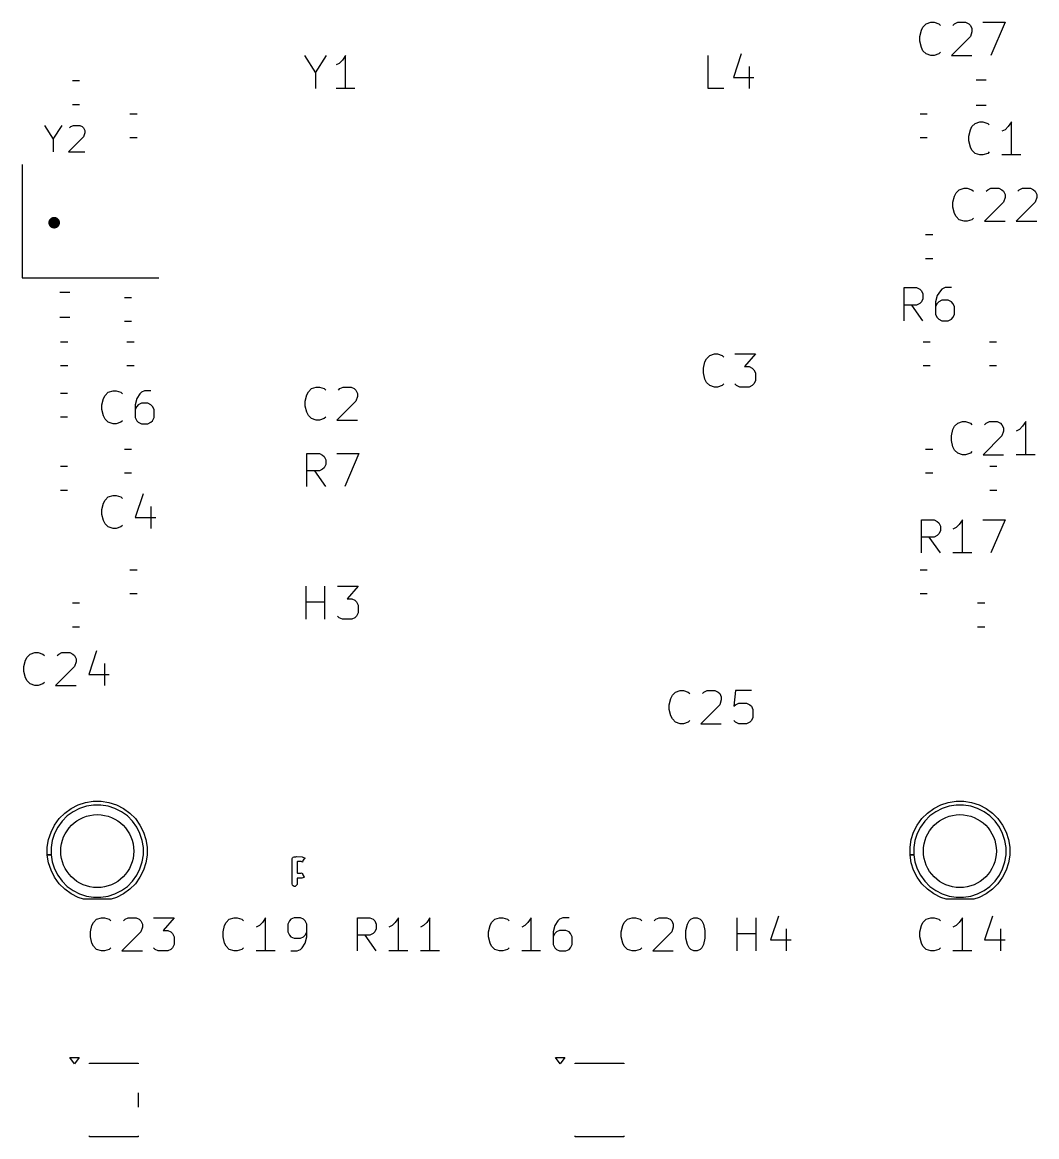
# Model space of a CAD drawing. Header units: inches. Extents: x 0 to 1.23, y -2.64 to -0.01.
# Drawn here: x 0.029 to 1.233, y -2.642 to -1.319 of the extents above; entities that cross this region are included whole.
import ezdxf

# ---------------------------------------------------------------- set-up
doc = ezdxf.new("R2010")
doc.units = ezdxf.units.IN
doc.header["$MEASUREMENT"] = 0
doc.layers.add('F.Silkscreen', color=41, linetype='CONTINUOUS', true_color=0xf2eda1)

msp = doc.modelspace()

# ---------------------------------------------------------------- linework, layer by layer
at = {"layer": 'F.Silkscreen', "linetype": 'CONTINUOUS'}
for p, q in [((1.0979, -1.3248), (1.1016, -1.321)), ((1.1016, -1.321), (1.1072, -1.3192)), ((1.1072, -1.3192), (1.111, -1.3192)), ((1.111, -1.3192), (1.1166, -1.321)), ((1.1166, -1.321), (1.1185, -1.3229)), ((1.1335, -1.3229), (1.1353, -1.321)), ((1.1353, -1.321), (1.1391, -1.3192)), ((1.1391, -1.3192), (1.1485, -1.3192)), ((1.1485, -1.3192), (1.1522, -1.321)), ((1.1522, -1.321), (1.1541, -1.3229)), ((1.1541, -1.3229), (1.156, -1.3267)), ((1.1691, -1.3192), (1.1953, -1.3192)), ((1.1953, -1.3192), (1.1785, -1.3585)), ((1.0941, -1.336), (1.096, -1.3285)), ((1.0941, -1.3417), (1.0941, -1.336)), ((1.096, -1.3285), (1.0979, -1.3248)), ((1.1541, -1.336), (1.1316, -1.3585)), ((1.156, -1.3304), (1.1541, -1.336)), ((1.156, -1.3267), (1.156, -1.3304)), ((1.096, -1.3492), (1.0941, -1.3417)), ((1.0979, -1.3529), (1.096, -1.3492)), ((0.3639, -1.3585), (0.377, -1.3792)), ((0.377, -1.3792), (0.3901, -1.3585)), ((0.4126, -1.3585), (0.4089, -1.3642)), ((0.4126, -1.3979), (0.4126, -1.3585)), ((0.8429, -1.3979), (0.8429, -1.3585)), ((0.8823, -1.3567), (0.8729, -1.3848)), ((1.1016, -1.3567), (1.0979, -1.3529)), ((1.1072, -1.3585), (1.1016, -1.3567)), ((1.111, -1.3585), (1.1072, -1.3585)), ((1.1166, -1.3567), (1.111, -1.3585)), ((1.1185, -1.3548), (1.1166, -1.3567)), ((1.1316, -1.3585), (1.156, -1.3585)), ((0.4051, -1.3679), (0.4014, -1.3698)), ((0.4089, -1.3642), (0.4051, -1.3679)), ((0.8916, -1.3717), (0.8916, -1.3979)), ((0.0887, -1.3884), (0.0972, -1.3884)), ((0.377, -1.3792), (0.377, -1.3979)), ((0.8729, -1.3848), (0.8973, -1.3848)), ((1.1609, -1.3876), (1.173, -1.3876)), ((0.4239, -1.3979), (0.4014, -1.3979)), ((0.8616, -1.3979), (0.8429, -1.3979)), ((0.0887, -1.4167), (0.0972, -1.4167)), ((0.1569, -1.4278), (0.1653, -1.4278)), ((1.0945, -1.4278), (1.103, -1.4278)), ((1.1609, -1.4175), (1.173, -1.4175)), ((0.0553, -1.4415), (0.0658, -1.458)), ((0.0658, -1.458), (0.0763, -1.4415)), ((0.0868, -1.443), (0.0898, -1.4415)), ((0.0898, -1.4415), (0.0973, -1.4415)), ((0.0973, -1.4415), (0.1003, -1.443)), ((1.156, -1.4429), (1.1597, -1.4392)), ((1.1597, -1.4392), (1.1653, -1.4373)), ((1.1653, -1.4373), (1.1691, -1.4373)), ((1.1691, -1.4373), (1.1747, -1.4392)), ((1.1747, -1.4392), (1.1766, -1.441)), ((1.2028, -1.4373), (1.1991, -1.4429)), ((1.2028, -1.4767), (1.2028, -1.4373)), ((0.1018, -1.455), (0.0838, -1.473)), ((0.0853, -1.4445), (0.0868, -1.443)), ((0.1003, -1.443), (0.1018, -1.4445)), ((0.1018, -1.4445), (0.1033, -1.4475)), ((0.1033, -1.4505), (0.1018, -1.455)), ((0.1033, -1.4475), (0.1033, -1.4505)), ((1.1522, -1.4542), (1.1541, -1.4467)), ((1.1522, -1.4598), (1.1522, -1.4542)), ((1.1541, -1.4467), (1.156, -1.4429)), ((1.1953, -1.4467), (1.1916, -1.4485)), ((1.1991, -1.4429), (1.1953, -1.4467)), ((0.0658, -1.458), (0.0658, -1.473)), ((0.1569, -1.4561), (0.1653, -1.4561)), ((1.0945, -1.4561), (1.103, -1.4561)), ((1.1541, -1.4673), (1.1522, -1.4598)), ((1.156, -1.471), (1.1541, -1.4673)), ((0.0838, -1.473), (0.1033, -1.473)), ((1.1597, -1.4748), (1.156, -1.471)), ((1.1653, -1.4767), (1.1597, -1.4748)), ((1.1691, -1.4767), (1.1653, -1.4767)), ((1.1747, -1.4748), (1.1691, -1.4767)), ((1.1766, -1.4729), (1.1747, -1.4748)), ((1.2141, -1.4767), (1.1916, -1.4767)), ((0.0291, -1.4878), (0.0291, -1.6224)), ((1.1372, -1.5216), (1.141, -1.5179)), ((1.141, -1.5179), (1.1466, -1.516)), ((1.1466, -1.516), (1.1503, -1.516)), ((1.1503, -1.516), (1.156, -1.5179)), ((1.156, -1.5179), (1.1578, -1.5198)), ((1.1728, -1.5198), (1.1747, -1.5179)), ((1.1747, -1.5179), (1.1785, -1.516)), ((1.1785, -1.516), (1.1878, -1.516)), ((1.1878, -1.516), (1.1916, -1.5179)), ((1.1916, -1.5179), (1.1935, -1.5198)), ((1.1935, -1.5198), (1.1953, -1.5235)), ((1.2103, -1.5198), (1.2122, -1.5179)), ((1.2122, -1.5179), (1.216, -1.516)), ((1.216, -1.516), (1.2253, -1.516)), ((1.2253, -1.516), (1.2291, -1.5179)), ((1.2291, -1.5179), (1.231, -1.5198)), ((1.231, -1.5198), (1.2328, -1.5235)), ((1.1335, -1.5329), (1.1353, -1.5254)), ((1.1335, -1.5385), (1.1335, -1.5329)), ((1.1353, -1.5254), (1.1372, -1.5216)), ((1.1935, -1.5329), (1.171, -1.5554)), ((1.1953, -1.5273), (1.1935, -1.5329)), ((1.1953, -1.5235), (1.1953, -1.5273)), ((1.231, -1.5329), (1.2085, -1.5554)), ((1.2328, -1.5273), (1.231, -1.5329)), ((1.2328, -1.5235), (1.2328, -1.5273)), ((1.1353, -1.546), (1.1335, -1.5385)), ((1.1372, -1.5498), (1.1353, -1.546)), ((1.141, -1.5535), (1.1372, -1.5498)), ((1.1466, -1.5554), (1.141, -1.5535)), ((1.1503, -1.5554), (1.1466, -1.5554)), ((1.156, -1.5535), (1.1503, -1.5554)), ((1.1578, -1.5516), (1.156, -1.5535)), ((1.171, -1.5554), (1.1953, -1.5554)), ((1.2085, -1.5554), (1.2328, -1.5554)), ((1.101, -1.5711), (1.1095, -1.5711)), ((1.101, -1.5994), (1.1095, -1.5994)), ((0.0291, -1.6224), (0.1913, -1.6224)), ((0.0735, -1.6394), (0.0856, -1.6394)), ((1.0754, -1.6735), (1.0754, -1.6341)), ((1.0754, -1.6341), (1.0904, -1.6341)), ((1.0904, -1.6341), (1.0941, -1.636)), ((1.0941, -1.636), (1.096, -1.6379)), ((1.096, -1.6379), (1.0979, -1.6416)), ((1.1185, -1.6379), (1.1147, -1.6435)), ((1.1203, -1.636), (1.1185, -1.6379)), ((1.1241, -1.6341), (1.1203, -1.636)), ((1.1316, -1.6341), (1.1241, -1.6341)), ((0.1503, -1.6457), (0.1588, -1.6457)), ((1.0941, -1.6529), (1.0904, -1.6548)), ((1.096, -1.651), (1.0941, -1.6529)), ((1.0979, -1.6473), (1.096, -1.651)), ((1.0979, -1.6416), (1.0979, -1.6473)), ((1.1147, -1.6435), (1.1129, -1.651)), ((1.1129, -1.651), (1.1129, -1.666)), ((1.1147, -1.6529), (1.1129, -1.6566)), ((1.1166, -1.651), (1.1147, -1.6529)), ((1.1203, -1.6491), (1.1166, -1.651)), ((1.1278, -1.6491), (1.1203, -1.6491)), ((1.1316, -1.651), (1.1278, -1.6491)), ((1.1335, -1.6529), (1.1316, -1.651)), ((1.1353, -1.6566), (1.1335, -1.6529)), ((1.0904, -1.6548), (1.0754, -1.6548)), ((1.0979, -1.6735), (1.0847, -1.6548)), ((1.1129, -1.666), (1.1147, -1.6698)), ((1.1335, -1.6698), (1.1353, -1.666)), ((1.1353, -1.666), (1.1353, -1.6566)), ((0.0735, -1.6693), (0.0856, -1.6693)), ((0.1503, -1.674), (0.1588, -1.674)), ((1.1147, -1.6698), (1.1166, -1.6716)), ((1.1166, -1.6716), (1.1203, -1.6735)), ((1.1203, -1.6735), (1.1278, -1.6735)), ((1.1278, -1.6735), (1.1316, -1.6716)), ((1.1316, -1.6716), (1.1335, -1.6698)), ((0.0745, -1.6984), (0.083, -1.6984)), ((0.1532, -1.6984), (0.1617, -1.6984)), ((1.0981, -1.6984), (1.1066, -1.6984)), ((1.1769, -1.6984), (1.1853, -1.6984)), ((0.8391, -1.7222), (0.841, -1.7185)), ((0.841, -1.7185), (0.8448, -1.7147)), ((0.8448, -1.7147), (0.8504, -1.7129)), ((0.8504, -1.7129), (0.8541, -1.7129)), ((0.8541, -1.7129), (0.8598, -1.7147)), ((0.8598, -1.7147), (0.8616, -1.7166)), ((0.8748, -1.7129), (0.8991, -1.7129)), ((0.8991, -1.7129), (0.886, -1.7279)), ((0.0745, -1.7268), (0.083, -1.7268)), ((0.1532, -1.7268), (0.1617, -1.7268)), ((0.8373, -1.7297), (0.8391, -1.7222)), ((0.8373, -1.7354), (0.8373, -1.7297)), ((0.886, -1.7279), (0.8916, -1.7279)), ((0.8916, -1.7279), (0.8954, -1.7297)), ((0.8954, -1.7297), (0.8973, -1.7316)), ((0.8973, -1.7316), (0.8991, -1.7354)), ((1.0981, -1.7268), (1.1066, -1.7268)), ((1.1769, -1.7268), (1.1853, -1.7268)), ((0.8391, -1.7429), (0.8373, -1.7354)), ((0.841, -1.7466), (0.8391, -1.7429)), ((0.8991, -1.7447), (0.8973, -1.7485)), ((0.8991, -1.7354), (0.8991, -1.7447)), ((0.0743, -1.7593), (0.0827, -1.7593)), ((0.1274, -1.7621), (0.1311, -1.7584)), ((0.1311, -1.7584), (0.1368, -1.7565)), ((0.1368, -1.7565), (0.1405, -1.7565)), ((0.1405, -1.7565), (0.1461, -1.7584)), ((0.1461, -1.7584), (0.148, -1.7602)), ((0.1705, -1.7584), (0.1686, -1.7602)), ((0.1743, -1.7565), (0.1705, -1.7584)), ((0.1818, -1.7565), (0.1743, -1.7565)), ((0.3667, -1.7616), (0.3686, -1.7579)), ((0.3686, -1.7579), (0.3723, -1.7541)), ((0.3723, -1.7541), (0.3779, -1.7522)), ((0.3779, -1.7522), (0.3817, -1.7522)), ((0.3817, -1.7522), (0.3873, -1.7541)), ((0.3873, -1.7541), (0.3892, -1.756)), ((0.4042, -1.756), (0.4061, -1.7541)), ((0.4061, -1.7541), (0.4098, -1.7522)), ((0.4098, -1.7522), (0.4192, -1.7522)), ((0.4192, -1.7522), (0.4229, -1.7541)), ((0.4229, -1.7541), (0.4248, -1.756)), ((0.4248, -1.756), (0.4267, -1.7597)), ((0.8448, -1.7504), (0.841, -1.7466)), ((0.8504, -1.7522), (0.8448, -1.7504)), ((0.8541, -1.7522), (0.8504, -1.7522)), ((0.8598, -1.7504), (0.8541, -1.7522)), ((0.8616, -1.7485), (0.8598, -1.7504)), ((0.8766, -1.7504), (0.8748, -1.7485)), ((0.8804, -1.7522), (0.8766, -1.7504)), ((0.8916, -1.7522), (0.8804, -1.7522)), ((0.8954, -1.7504), (0.8916, -1.7522)), ((0.8973, -1.7485), (0.8954, -1.7504)), ((0.1236, -1.7734), (0.1255, -1.7659)), ((0.1255, -1.7659), (0.1274, -1.7621)), ((0.1649, -1.7659), (0.163, -1.7734)), ((0.1686, -1.7602), (0.1649, -1.7659)), ((0.1705, -1.7715), (0.1668, -1.7734)), ((0.178, -1.7715), (0.1705, -1.7715)), ((0.1818, -1.7734), (0.178, -1.7715)), ((0.3648, -1.7691), (0.3667, -1.7616)), ((0.3648, -1.7747), (0.3648, -1.7691)), ((0.4248, -1.7691), (0.4023, -1.7916)), ((0.4267, -1.7635), (0.4248, -1.7691)), ((0.4267, -1.7597), (0.4267, -1.7635)), ((0.1236, -1.779), (0.1236, -1.7734)), ((0.1255, -1.7865), (0.1236, -1.779)), ((0.163, -1.7734), (0.163, -1.7884)), ((0.1649, -1.7752), (0.163, -1.779)), ((0.1668, -1.7734), (0.1649, -1.7752)), ((0.1836, -1.7752), (0.1818, -1.7734)), ((0.1855, -1.779), (0.1836, -1.7752)), ((0.1855, -1.7884), (0.1855, -1.779)), ((0.3667, -1.7822), (0.3648, -1.7747)), ((0.3686, -1.786), (0.3667, -1.7822)), ((0.3723, -1.7897), (0.3686, -1.786)), ((0.0743, -1.7877), (0.0827, -1.7877)), ((0.1274, -1.7902), (0.1255, -1.7865)), ((0.1311, -1.794), (0.1274, -1.7902)), ((0.1368, -1.7959), (0.1311, -1.794)), ((0.1405, -1.7959), (0.1368, -1.7959)), ((0.1461, -1.794), (0.1405, -1.7959)), ((0.148, -1.7921), (0.1461, -1.794)), ((0.163, -1.7884), (0.1649, -1.7921)), ((0.1649, -1.7921), (0.1668, -1.794)), ((0.1668, -1.794), (0.1705, -1.7959)), ((0.1705, -1.7959), (0.178, -1.7959)), ((0.178, -1.7959), (0.1818, -1.794)), ((0.1818, -1.794), (0.1836, -1.7921)), ((0.1836, -1.7921), (0.1855, -1.7884)), ((0.3779, -1.7916), (0.3723, -1.7897)), ((0.3817, -1.7916), (0.3779, -1.7916)), ((0.3873, -1.7897), (0.3817, -1.7916)), ((0.3892, -1.7879), (0.3873, -1.7897)), ((0.4023, -1.7916), (0.4267, -1.7916)), ((1.1335, -1.8026), (1.1354, -1.7988)), ((1.1354, -1.7988), (1.1392, -1.7951)), ((1.1392, -1.7951), (1.1448, -1.7932)), ((1.1448, -1.7932), (1.1485, -1.7932)), ((1.1485, -1.7932), (1.1542, -1.7951)), ((1.1542, -1.7951), (1.156, -1.797)), ((1.171, -1.797), (1.1729, -1.7951)), ((1.1729, -1.7951), (1.1767, -1.7932)), ((1.1767, -1.7932), (1.186, -1.7932)), ((1.186, -1.7932), (1.1898, -1.7951)), ((1.1898, -1.7951), (1.1916, -1.797)), ((1.1916, -1.797), (1.1935, -1.8007)), ((1.216, -1.7988), (1.2123, -1.8026)), ((1.2198, -1.7932), (1.216, -1.7988)), ((1.2198, -1.8326), (1.2198, -1.7932)), ((1.1317, -1.8101), (1.1335, -1.8026)), ((1.1317, -1.8157), (1.1317, -1.8101)), ((1.1916, -1.8101), (1.1692, -1.8326)), ((1.1935, -1.8045), (1.1916, -1.8101)), ((1.1935, -1.8007), (1.1935, -1.8045)), ((1.2123, -1.8026), (1.2085, -1.8045)), ((1.1335, -1.8232), (1.1317, -1.8157)), ((1.1354, -1.827), (1.1335, -1.8232)), ((0.1503, -1.8258), (0.1588, -1.8258)), ((0.3667, -1.8704), (0.3667, -1.831)), ((0.3667, -1.831), (0.3817, -1.831)), ((0.3817, -1.831), (0.3854, -1.8329)), ((0.3854, -1.8329), (0.3873, -1.8347)), ((0.3873, -1.8347), (0.3892, -1.8385)), ((0.3892, -1.8385), (0.3892, -1.8441)), ((0.4023, -1.831), (0.4286, -1.831)), ((0.4286, -1.831), (0.4117, -1.8704)), ((1.101, -1.8258), (1.1095, -1.8258)), ((1.1392, -1.8307), (1.1354, -1.827)), ((1.1448, -1.8326), (1.1392, -1.8307)), ((1.1485, -1.8326), (1.1448, -1.8326)), ((1.1542, -1.8307), (1.1485, -1.8326)), ((1.156, -1.8288), (1.1542, -1.8307)), ((1.1692, -1.8326), (1.1935, -1.8326)), ((1.231, -1.8326), (1.2085, -1.8326)), ((0.0743, -1.8462), (0.0827, -1.8462)), ((0.3817, -1.8516), (0.3667, -1.8516)), ((0.3892, -1.8704), (0.3761, -1.8516)), ((0.3854, -1.8497), (0.3817, -1.8516)), ((0.3873, -1.8479), (0.3854, -1.8497)), ((0.3892, -1.8441), (0.3873, -1.8479)), ((1.1771, -1.8462), (1.1856, -1.8462)), ((0.1503, -1.8541), (0.1588, -1.8541)), ((1.101, -1.8541), (1.1095, -1.8541)), ((0.0743, -1.8745), (0.0827, -1.8745)), ((1.1771, -1.8745), (1.1856, -1.8745)), ((0.1236, -1.8977), (0.1255, -1.8902)), ((0.1255, -1.8902), (0.1274, -1.8865)), ((0.1274, -1.8865), (0.1311, -1.8827)), ((0.1311, -1.8827), (0.1368, -1.8808)), ((0.1368, -1.8808), (0.1405, -1.8808)), ((0.1405, -1.8808), (0.1461, -1.8827)), ((0.1461, -1.8827), (0.148, -1.8846)), ((0.1724, -1.879), (0.163, -1.9071)), ((0.1236, -1.9033), (0.1236, -1.8977)), ((0.1255, -1.9108), (0.1236, -1.9033)), ((0.1818, -1.894), (0.1818, -1.9202)), ((0.1274, -1.9146), (0.1255, -1.9108)), ((0.1311, -1.9183), (0.1274, -1.9146)), ((0.148, -1.9164), (0.1461, -1.9183)), ((0.163, -1.9071), (0.1874, -1.9071)), ((1.096, -1.9491), (1.096, -1.9097)), ((1.096, -1.9097), (1.111, -1.9097)), ((1.111, -1.9097), (1.1147, -1.9116)), ((1.1147, -1.9116), (1.1166, -1.9135)), ((1.1166, -1.9135), (1.1185, -1.9172)), ((1.1185, -1.9172), (1.1185, -1.9228)), ((1.141, -1.9153), (1.1372, -1.9191)), ((1.1447, -1.9097), (1.141, -1.9153)), ((1.1447, -1.9491), (1.1447, -1.9097)), ((1.1691, -1.9097), (1.1953, -1.9097)), ((1.1953, -1.9097), (1.1785, -1.9491)), ((0.1368, -1.9202), (0.1311, -1.9183)), ((0.1405, -1.9202), (0.1368, -1.9202)), ((0.1461, -1.9183), (0.1405, -1.9202)), ((1.111, -1.9303), (1.096, -1.9303)), ((1.1185, -1.9491), (1.1054, -1.9303)), ((1.1147, -1.9285), (1.111, -1.9303)), ((1.1166, -1.9266), (1.1147, -1.9285)), ((1.1185, -1.9228), (1.1166, -1.9266)), ((1.1372, -1.9191), (1.1335, -1.921)), ((1.156, -1.9491), (1.1335, -1.9491)), ((0.1569, -1.9691), (0.1653, -1.9691)), ((1.0945, -1.9691), (1.103, -1.9691)), ((0.1569, -1.9974), (0.1653, -1.9974)), ((0.3658, -2.0278), (0.3658, -1.9885)), ((0.3883, -2.0278), (0.3883, -1.9885)), ((0.4033, -1.9885), (0.4276, -1.9885)), ((0.4276, -1.9885), (0.4145, -2.0035)), ((1.0945, -1.9974), (1.103, -1.9974)), ((0.0887, -2.0085), (0.0972, -2.0085)), ((0.3658, -2.0072), (0.3883, -2.0072)), ((0.4145, -2.0035), (0.4201, -2.0035)), ((0.4201, -2.0035), (0.4239, -2.0053)), ((0.4239, -2.0053), (0.4257, -2.0072)), ((0.4257, -2.0072), (0.4276, -2.011)), ((1.1627, -2.0085), (1.1712, -2.0085)), ((0.4051, -2.026), (0.4033, -2.0241)), ((0.4257, -2.0241), (0.4239, -2.026)), ((0.4276, -2.0203), (0.4257, -2.0241)), ((0.4276, -2.011), (0.4276, -2.0203)), ((0.0887, -2.0368), (0.0972, -2.0368)), ((0.4089, -2.0278), (0.4051, -2.026)), ((0.4201, -2.0278), (0.4089, -2.0278)), ((0.4239, -2.026), (0.4201, -2.0278)), ((1.1627, -2.0368), (1.1712, -2.0368)), ((0.0311, -2.0841), (0.033, -2.0766)), ((0.033, -2.0766), (0.0349, -2.0728)), ((0.0349, -2.0728), (0.0386, -2.0691)), ((0.0386, -2.0691), (0.0442, -2.0672)), ((0.0442, -2.0672), (0.048, -2.0672)), ((0.048, -2.0672), (0.0536, -2.0691)), ((0.0536, -2.0691), (0.0555, -2.071)), ((0.0705, -2.071), (0.0724, -2.0691)), ((0.0724, -2.0691), (0.0761, -2.0672)), ((0.0761, -2.0672), (0.0855, -2.0672)), ((0.0855, -2.0672), (0.0892, -2.0691)), ((0.0892, -2.0691), (0.0911, -2.071)), ((0.0911, -2.071), (0.093, -2.0747)), ((0.093, -2.0747), (0.093, -2.0785)), ((0.1173, -2.0653), (0.108, -2.0934)), ((0.0311, -2.0897), (0.0311, -2.0841)), ((0.033, -2.0972), (0.0311, -2.0897)), ((0.0911, -2.0841), (0.0686, -2.1066)), ((0.093, -2.0785), (0.0911, -2.0841)), ((0.1267, -2.0803), (0.1267, -2.1066)), ((0.0349, -2.1009), (0.033, -2.0972)), ((0.0386, -2.1047), (0.0349, -2.1009)), ((0.0555, -2.1028), (0.0536, -2.1047)), ((0.108, -2.0934), (0.1323, -2.0934)), ((0.0442, -2.1066), (0.0386, -2.1047)), ((0.048, -2.1066), (0.0442, -2.1066)), ((0.0536, -2.1047), (0.048, -2.1066)), ((0.0686, -2.1066), (0.093, -2.1066)), ((0.8005, -2.118), (0.8043, -2.1143)), ((0.8043, -2.1143), (0.8099, -2.1124)), ((0.8099, -2.1124), (0.8136, -2.1124)), ((0.8136, -2.1124), (0.8193, -2.1143)), ((0.8193, -2.1143), (0.8211, -2.1161)), ((0.8361, -2.1161), (0.838, -2.1143)), ((0.838, -2.1143), (0.8418, -2.1124)), ((0.8418, -2.1124), (0.8511, -2.1124)), ((0.8511, -2.1124), (0.8549, -2.1143)), ((0.8549, -2.1143), (0.8568, -2.1161)), ((0.8568, -2.1161), (0.8586, -2.1199)), ((0.8755, -2.1124), (0.8736, -2.1311)), ((0.8943, -2.1124), (0.8755, -2.1124)), ((0.7968, -2.1293), (0.7987, -2.1218)), ((0.7968, -2.1349), (0.7968, -2.1293)), ((0.7987, -2.1218), (0.8005, -2.118)), ((0.8568, -2.1293), (0.8343, -2.1518)), ((0.8586, -2.1236), (0.8568, -2.1293)), ((0.8586, -2.1199), (0.8586, -2.1236)), ((0.8736, -2.1311), (0.8755, -2.1293)), ((0.8755, -2.1293), (0.8793, -2.1274)), ((0.8793, -2.1274), (0.8886, -2.1274)), ((0.8886, -2.1274), (0.8924, -2.1293)), ((0.8924, -2.1293), (0.8943, -2.1311)), ((0.7987, -2.1424), (0.7968, -2.1349)), ((0.8005, -2.1461), (0.7987, -2.1424)), ((0.8943, -2.1311), (0.8961, -2.1349)), ((0.8961, -2.1349), (0.8961, -2.1443)), ((0.8043, -2.1499), (0.8005, -2.1461)), ((0.8099, -2.1518), (0.8043, -2.1499)), ((0.8136, -2.1518), (0.8099, -2.1518)), ((0.8193, -2.1499), (0.8136, -2.1518)), ((0.8211, -2.148), (0.8193, -2.1499)), ((0.8343, -2.1518), (0.8586, -2.1518)), ((0.8755, -2.1499), (0.8736, -2.148)), ((0.8793, -2.1518), (0.8755, -2.1499)), ((0.8886, -2.1518), (0.8793, -2.1518)), ((0.8924, -2.1499), (0.8886, -2.1518)), ((0.8943, -2.148), (0.8924, -2.1499)), ((0.8961, -2.1443), (0.8943, -2.148)), ((0.087, -2.2525), (0.0954, -2.2482)), ((0.0954, -2.2482), (0.1042, -2.2453)), ((0.1042, -2.2453), (0.1134, -2.2439)), ((0.1138, -2.2484), (0.1053, -2.2498)), ((0.1134, -2.2439), (0.1228, -2.2439)), ((0.1224, -2.2484), (0.1138, -2.2484)), ((0.1309, -2.2498), (0.1224, -2.2484)), ((0.1228, -2.2439), (0.132, -2.2453)), ((0.132, -2.2453), (0.1409, -2.2482)), ((0.1409, -2.2482), (0.1492, -2.2525)), ((1.1107, -2.2525), (1.119, -2.2482)), ((1.119, -2.2482), (1.1279, -2.2453)), ((1.1279, -2.2453), (1.1371, -2.2439)), ((1.1374, -2.2484), (1.1289, -2.2498)), ((1.1371, -2.2439), (1.1464, -2.2439)), ((1.146, -2.2484), (1.1374, -2.2484)), ((1.1545, -2.2498), (1.146, -2.2484)), ((1.1464, -2.2439), (1.1556, -2.2453)), ((1.1556, -2.2453), (1.1645, -2.2482)), ((1.1645, -2.2482), (1.1728, -2.2525)), ((0.0729, -2.2645), (0.0795, -2.2579)), ((0.0825, -2.2614), (0.0764, -2.2675)), ((0.0795, -2.2579), (0.087, -2.2525)), ((0.0894, -2.2563), (0.0825, -2.2614)), ((0.0971, -2.2524), (0.0894, -2.2563)), ((0.1053, -2.2498), (0.0971, -2.2524)), ((0.1391, -2.2524), (0.1309, -2.2498)), ((0.1468, -2.2563), (0.1391, -2.2524)), ((0.1538, -2.2614), (0.1468, -2.2563)), ((0.1492, -2.2525), (0.1567, -2.2579)), ((0.1599, -2.2675), (0.1538, -2.2614)), ((0.1567, -2.2579), (0.1633, -2.2645)), ((1.0965, -2.2645), (1.1031, -2.2579)), ((1.1061, -2.2614), (1.1, -2.2675)), ((1.1031, -2.2579), (1.1107, -2.2525)), ((1.1131, -2.2563), (1.1061, -2.2614)), ((1.1207, -2.2524), (1.1131, -2.2563)), ((1.1289, -2.2498), (1.1207, -2.2524)), ((1.1627, -2.2524), (1.1545, -2.2498)), ((1.1704, -2.2563), (1.1627, -2.2524)), ((1.1774, -2.2614), (1.1704, -2.2563)), ((1.1728, -2.2525), (1.1803, -2.2579)), ((1.1835, -2.2675), (1.1774, -2.2614)), ((1.1803, -2.2579), (1.1869, -2.2645)), ((0.0632, -2.2804), (0.0674, -2.2721)), ((0.0674, -2.2721), (0.0729, -2.2645)), ((0.0713, -2.2745), (0.0674, -2.2821)), ((0.0764, -2.2675), (0.0713, -2.2745)), ((0.1649, -2.2745), (0.1599, -2.2675)), ((0.1633, -2.2645), (0.1688, -2.2721)), ((0.1688, -2.2821), (0.1649, -2.2745)), ((0.1688, -2.2721), (0.173, -2.2804)), ((1.0868, -2.2804), (1.091, -2.2721)), ((1.091, -2.2721), (1.0965, -2.2645)), ((1.0949, -2.2745), (1.091, -2.2821)), ((1.1, -2.2675), (1.0949, -2.2745)), ((1.1885, -2.2745), (1.1835, -2.2675)), ((1.1869, -2.2645), (1.1924, -2.2721)), ((1.1924, -2.2821), (1.1885, -2.2745)), ((1.1924, -2.2721), (1.1967, -2.2804)), ((0.0603, -2.2893), (0.0632, -2.2804)), ((0.0674, -2.2821), (0.0647, -2.2903)), ((0.1715, -2.2903), (0.1688, -2.2821)), ((0.173, -2.2804), (0.1759, -2.2893)), ((1.0839, -2.2893), (1.0868, -2.2804)), ((1.091, -2.2821), (1.0884, -2.2903)), ((1.1951, -2.2903), (1.1924, -2.2821)), ((1.1967, -2.2804), (1.1995, -2.2893)), ((0.0588, -2.2985), (0.0603, -2.2893)), ((0.0588, -2.2988), (0.0588, -2.2985)), ((0.0588, -2.3075), (0.0588, -2.2988)), ((0.0647, -2.2903), (0.0634, -2.2988)), ((0.0634, -2.2988), (0.0634, -2.3075)), ((0.1728, -2.2988), (0.1715, -2.2903)), ((0.1728, -2.3075), (0.1728, -2.2988)), ((0.1759, -2.2893), (0.1774, -2.2985)), ((0.1774, -2.2985), (0.1774, -2.3078)), ((1.0825, -2.2985), (1.0839, -2.2893)), ((1.0825, -2.2988), (1.0825, -2.2985)), ((1.0825, -2.3075), (1.0825, -2.2988)), ((1.0884, -2.2903), (1.087, -2.2988)), ((1.087, -2.2988), (1.087, -2.3075)), ((1.1965, -2.2988), (1.1951, -2.2903)), ((1.1965, -2.3075), (1.1965, -2.2988)), ((1.1995, -2.2893), (1.201, -2.2985)), ((1.201, -2.2985), (1.201, -2.3078)), ((0.0588, -2.3078), (0.0588, -2.3075)), ((0.0588, -2.3075), (0.0634, -2.3075)), ((0.0634, -2.3075), (0.0588, -2.3075)), ((0.0603, -2.317), (0.0588, -2.3078)), ((0.0634, -2.3075), (0.0647, -2.316)), ((0.1715, -2.316), (0.1728, -2.3075)), ((0.1774, -2.3078), (0.1759, -2.317)), ((0.3493, -2.312), (0.3498, -2.3109)), ((0.3493, -2.3421), (0.3493, -2.312)), ((0.3498, -2.3109), (0.3506, -2.3101)), ((0.3506, -2.3101), (0.3516, -2.3097)), ((0.3516, -2.3097), (0.3537, -2.3099)), ((0.3537, -2.3099), (0.355, -2.3096)), ((0.355, -2.3096), (0.3612, -2.3097)), ((0.3612, -2.3097), (0.3647, -2.3113)), ((0.362, -2.3142), (0.3615, -2.3163)), ((0.3635, -2.3121), (0.362, -2.3142)), ((0.3647, -2.3113), (0.3635, -2.3121)), ((1.0825, -2.3078), (1.0825, -2.3075)), ((1.0825, -2.3075), (1.087, -2.3075)), ((1.087, -2.3075), (1.0825, -2.3075)), ((1.0839, -2.317), (1.0825, -2.3078)), ((1.087, -2.3075), (1.0884, -2.316)), ((1.1951, -2.316), (1.1965, -2.3075)), ((1.201, -2.3078), (1.1995, -2.317)), ((0.0632, -2.3259), (0.0603, -2.317)), ((0.0674, -2.3342), (0.0632, -2.3259)), ((0.0647, -2.316), (0.0674, -2.3242)), ((0.0674, -2.3242), (0.0713, -2.3318)), ((0.1649, -2.3318), (0.1688, -2.3242)), ((0.1688, -2.3242), (0.1715, -2.316)), ((0.173, -2.3259), (0.1688, -2.3342)), ((0.1759, -2.317), (0.173, -2.3259)), ((0.3557, -2.3155), (0.3552, -2.3158)), ((0.3552, -2.3158), (0.3552, -2.329)), ((0.36, -2.3155), (0.3557, -2.3155)), ((0.3615, -2.3163), (0.36, -2.3155)), ((1.0868, -2.3259), (1.0839, -2.317)), ((1.091, -2.3342), (1.0868, -2.3259)), ((1.0884, -2.316), (1.091, -2.3242)), ((1.091, -2.3242), (1.0949, -2.3318)), ((1.1885, -2.3318), (1.1924, -2.3242)), ((1.1924, -2.3242), (1.1951, -2.316)), ((1.1967, -2.3259), (1.1924, -2.3342)), ((1.1995, -2.317), (1.1967, -2.3259)), ((0.0729, -2.3418), (0.0674, -2.3342)), ((0.0713, -2.3318), (0.0764, -2.3388)), ((0.0764, -2.3388), (0.0825, -2.3449)), ((0.1538, -2.3449), (0.1599, -2.3388)), ((0.1599, -2.3388), (0.1649, -2.3318)), ((0.1688, -2.3342), (0.1633, -2.3418)), ((0.3552, -2.3352), (0.3551, -2.3427)), ((0.3552, -2.329), (0.3557, -2.3293)), ((0.3607, -2.3352), (0.3552, -2.3352)), ((0.3557, -2.3293), (0.36, -2.3293)), ((0.36, -2.3293), (0.3614, -2.3287)), ((0.364, -2.3339), (0.3607, -2.3352)), ((0.3614, -2.3287), (0.3619, -2.3312)), ((0.3619, -2.3312), (0.3633, -2.3334)), ((0.3633, -2.3334), (0.364, -2.3339)), ((1.0965, -2.3418), (1.091, -2.3342)), ((1.0949, -2.3318), (1.1, -2.3388)), ((1.1, -2.3388), (1.1061, -2.3449)), ((1.1774, -2.3449), (1.1835, -2.3388)), ((1.1835, -2.3388), (1.1885, -2.3318)), ((1.1924, -2.3342), (1.1869, -2.3418)), ((0.0795, -2.3484), (0.0729, -2.3418)), ((0.087, -2.3538), (0.0795, -2.3484)), ((0.0825, -2.3449), (0.0894, -2.35)), ((0.0954, -2.3581), (0.087, -2.3538)), ((0.0894, -2.35), (0.0971, -2.3539)), ((0.0971, -2.3539), (0.1053, -2.3565)), ((0.1309, -2.3565), (0.1391, -2.3539)), ((0.1391, -2.3539), (0.1468, -2.35)), ((0.1492, -2.3538), (0.1409, -2.3581)), ((0.1468, -2.35), (0.1538, -2.3449)), ((0.1567, -2.3484), (0.1492, -2.3538)), ((0.1633, -2.3418), (0.1567, -2.3484)), ((0.3498, -2.3437), (0.3493, -2.3421)), ((0.3506, -2.3445), (0.3498, -2.3437)), ((0.3516, -2.345), (0.3506, -2.3445)), ((0.3528, -2.345), (0.3516, -2.345)), ((0.3539, -2.3445), (0.3528, -2.345)), ((0.3547, -2.3437), (0.3539, -2.3445)), ((0.3551, -2.3427), (0.3547, -2.3437)), ((1.1031, -2.3484), (1.0965, -2.3418)), ((1.1107, -2.3538), (1.1031, -2.3484)), ((1.1061, -2.3449), (1.1131, -2.35)), ((1.119, -2.3581), (1.1107, -2.3538)), ((1.1131, -2.35), (1.1207, -2.3539)), ((1.1207, -2.3539), (1.1289, -2.3565)), ((1.1545, -2.3565), (1.1627, -2.3539)), ((1.1627, -2.3539), (1.1704, -2.35)), ((1.1728, -2.3538), (1.1645, -2.3581)), ((1.1704, -2.35), (1.1774, -2.3449)), ((1.1803, -2.3484), (1.1728, -2.3538)), ((1.1869, -2.3418), (1.1803, -2.3484)), ((0.1017, -2.3601), (0.0954, -2.3581)), ((0.1345, -2.3601), (0.1017, -2.3601)), ((0.1053, -2.3565), (0.1138, -2.3579)), ((0.1138, -2.3579), (0.1224, -2.3579)), ((0.1224, -2.3579), (0.1309, -2.3565)), ((0.1409, -2.3581), (0.1345, -2.3601)), ((1.1254, -2.3601), (1.119, -2.3581)), ((1.1581, -2.3601), (1.1254, -2.3601)), ((1.1289, -2.3565), (1.1374, -2.3579)), ((1.1374, -2.3579), (1.146, -2.3579)), ((1.146, -2.3579), (1.1545, -2.3565)), ((1.1645, -2.3581), (1.1581, -2.3601)), ((0.9263, -2.3803), (0.9169, -2.4084)), ((1.1803, -2.3803), (1.171, -2.4084)), ((0.1099, -2.399), (0.1117, -2.3915)), ((0.1117, -2.3915), (0.1136, -2.3878)), ((0.1136, -2.3878), (0.1173, -2.384)), ((0.1173, -2.384), (0.123, -2.3822)), ((0.123, -2.3822), (0.1267, -2.3822)), ((0.1267, -2.3822), (0.1323, -2.384)), ((0.1323, -2.384), (0.1342, -2.3859)), ((0.1492, -2.3859), (0.1511, -2.384)), ((0.1511, -2.384), (0.1548, -2.3822)), ((0.1548, -2.3822), (0.1642, -2.3822)), ((0.1642, -2.3822), (0.168, -2.384)), ((0.168, -2.384), (0.1698, -2.3859)), ((0.1698, -2.3859), (0.1717, -2.3897)), ((0.1717, -2.3934), (0.1698, -2.399)), ((0.1717, -2.3897), (0.1717, -2.3934)), ((0.1848, -2.3822), (0.2092, -2.3822)), ((0.2092, -2.3822), (0.1961, -2.3972)), ((0.2673, -2.399), (0.2692, -2.3915)), ((0.2692, -2.3915), (0.2711, -2.3878)), ((0.2711, -2.3878), (0.2748, -2.384)), ((0.2748, -2.384), (0.2805, -2.3822)), ((0.2805, -2.3822), (0.2842, -2.3822)), ((0.2842, -2.3822), (0.2898, -2.384)), ((0.2898, -2.384), (0.2917, -2.3859)), ((0.3105, -2.3915), (0.3067, -2.3934)), ((0.3142, -2.3878), (0.3105, -2.3915)), ((0.3179, -2.3822), (0.3142, -2.3878)), ((0.3179, -2.4215), (0.3179, -2.3822)), ((0.3461, -2.3859), (0.3442, -2.3897)), ((0.3442, -2.3897), (0.3442, -2.399)), ((0.3479, -2.384), (0.3461, -2.3859)), ((0.3517, -2.3822), (0.3479, -2.384)), ((0.3592, -2.3822), (0.3517, -2.3822)), ((0.3629, -2.384), (0.3592, -2.3822)), ((0.3648, -2.3859), (0.3629, -2.384)), ((0.3667, -2.3897), (0.3648, -2.3859)), ((0.3667, -2.4047), (0.3667, -2.3897)), ((0.4267, -2.4215), (0.4267, -2.3822)), ((0.4267, -2.3822), (0.4417, -2.3822)), ((0.4417, -2.3822), (0.4454, -2.384)), ((0.4454, -2.384), (0.4473, -2.3859)), ((0.4473, -2.3859), (0.4492, -2.3897)), ((0.4492, -2.3897), (0.4492, -2.3953)), ((0.4679, -2.3915), (0.4642, -2.3934)), ((0.4717, -2.3878), (0.4679, -2.3915)), ((0.4754, -2.3822), (0.4717, -2.3878)), ((0.4754, -2.4215), (0.4754, -2.3822)), ((0.5054, -2.3915), (0.5017, -2.3934)), ((0.5092, -2.3878), (0.5054, -2.3915)), ((0.5129, -2.3822), (0.5092, -2.3878)), ((0.5129, -2.4215), (0.5129, -2.3822)), ((0.5823, -2.399), (0.5842, -2.3915)), ((0.5842, -2.3915), (0.586, -2.3878)), ((0.586, -2.3878), (0.5898, -2.384)), ((0.5898, -2.384), (0.5954, -2.3822)), ((0.5954, -2.3822), (0.5992, -2.3822)), ((0.5992, -2.3822), (0.6048, -2.384)), ((0.6048, -2.384), (0.6067, -2.3859)), ((0.6254, -2.3915), (0.6217, -2.3934)), ((0.6292, -2.3878), (0.6254, -2.3915)), ((0.6329, -2.3822), (0.6292, -2.3878)), ((0.6329, -2.4215), (0.6329, -2.3822)), ((0.661, -2.3915), (0.6592, -2.399)), ((0.6648, -2.3859), (0.661, -2.3915)), ((0.6667, -2.384), (0.6648, -2.3859)), ((0.6704, -2.3822), (0.6667, -2.384)), ((0.6779, -2.3822), (0.6704, -2.3822)), ((0.7398, -2.399), (0.7416, -2.3915)), ((0.7416, -2.3915), (0.7435, -2.3878)), ((0.7435, -2.3878), (0.7473, -2.384)), ((0.7473, -2.384), (0.7529, -2.3822)), ((0.7529, -2.3822), (0.7566, -2.3822)), ((0.7566, -2.3822), (0.7623, -2.384)), ((0.7623, -2.384), (0.7641, -2.3859)), ((0.7791, -2.3859), (0.781, -2.384)), ((0.781, -2.384), (0.7848, -2.3822)), ((0.7848, -2.3822), (0.7941, -2.3822)), ((0.7941, -2.3822), (0.7979, -2.384)), ((0.7979, -2.384), (0.7998, -2.3859)), ((0.7998, -2.3859), (0.8016, -2.3897)), ((0.8016, -2.3934), (0.7998, -2.399)), ((0.8016, -2.3897), (0.8016, -2.3934)), ((0.8166, -2.3972), (0.8185, -2.3897)), ((0.8185, -2.3897), (0.8204, -2.3859)), ((0.8204, -2.3859), (0.8223, -2.384)), ((0.8223, -2.384), (0.826, -2.3822)), ((0.826, -2.3822), (0.8298, -2.3822)), ((0.8298, -2.3822), (0.8335, -2.384)), ((0.8335, -2.384), (0.8354, -2.3859)), ((0.8354, -2.3859), (0.8373, -2.3897)), ((0.8373, -2.3897), (0.8391, -2.3972)), ((0.8776, -2.4215), (0.8776, -2.3822)), ((0.9001, -2.4215), (0.9001, -2.3822)), ((1.0941, -2.399), (1.096, -2.3915)), ((1.096, -2.3915), (1.0979, -2.3878)), ((1.0979, -2.3878), (1.1016, -2.384)), ((1.1016, -2.384), (1.1072, -2.3822)), ((1.1072, -2.3822), (1.111, -2.3822)), ((1.111, -2.3822), (1.1166, -2.384)), ((1.1166, -2.384), (1.1185, -2.3859)), ((1.1372, -2.3915), (1.1335, -2.3934)), ((1.141, -2.3878), (1.1372, -2.3915)), ((1.1447, -2.3822), (1.141, -2.3878)), ((1.1447, -2.4215), (1.1447, -2.3822)), ((0.1099, -2.4047), (0.1099, -2.399)), ((0.1117, -2.4122), (0.1099, -2.4047)), ((0.1698, -2.399), (0.1473, -2.4215)), ((0.1961, -2.3972), (0.2017, -2.3972)), ((0.2017, -2.3972), (0.2055, -2.399)), ((0.2055, -2.399), (0.2073, -2.4009)), ((0.2073, -2.4009), (0.2092, -2.4047)), ((0.2092, -2.4047), (0.2092, -2.414)), ((0.2673, -2.4047), (0.2673, -2.399)), ((0.2692, -2.4122), (0.2673, -2.4047)), ((0.3442, -2.399), (0.3461, -2.4028)), ((0.3461, -2.4028), (0.3479, -2.4047)), ((0.3479, -2.4047), (0.3517, -2.4065)), ((0.3517, -2.4065), (0.3592, -2.4065)), ((0.3592, -2.4065), (0.3629, -2.4047)), ((0.3629, -2.4047), (0.3648, -2.4028)), ((0.3648, -2.4028), (0.3667, -2.399)), ((0.3648, -2.4122), (0.3667, -2.4047)), ((0.4417, -2.4028), (0.4267, -2.4028)), ((0.4492, -2.4215), (0.4361, -2.4028)), ((0.4454, -2.4009), (0.4417, -2.4028)), ((0.4473, -2.399), (0.4454, -2.4009)), ((0.4492, -2.3953), (0.4473, -2.399)), ((0.5823, -2.4047), (0.5823, -2.399)), ((0.5842, -2.4122), (0.5823, -2.4047)), ((0.6592, -2.399), (0.6592, -2.414)), ((0.661, -2.4009), (0.6592, -2.4047)), ((0.6629, -2.399), (0.661, -2.4009)), ((0.6667, -2.3972), (0.6629, -2.399)), ((0.6742, -2.3972), (0.6667, -2.3972)), ((0.6779, -2.399), (0.6742, -2.3972)), ((0.6798, -2.4009), (0.6779, -2.399)), ((0.6817, -2.4047), (0.6798, -2.4009)), ((0.6817, -2.414), (0.6817, -2.4047)), ((0.7398, -2.4047), (0.7398, -2.399)), ((0.7416, -2.4122), (0.7398, -2.4047)), ((0.7998, -2.399), (0.7773, -2.4215)), ((0.8166, -2.4065), (0.8166, -2.3972)), ((0.8185, -2.414), (0.8166, -2.4065)), ((0.8391, -2.4065), (0.8373, -2.414)), ((0.8391, -2.3972), (0.8391, -2.4065)), ((0.8776, -2.4009), (0.9001, -2.4009)), ((0.9357, -2.3953), (0.9357, -2.4215)), ((1.0941, -2.4047), (1.0941, -2.399)), ((1.096, -2.4122), (1.0941, -2.4047)), ((1.1897, -2.3953), (1.1897, -2.4215)), ((0.1136, -2.4159), (0.1117, -2.4122)), ((0.1173, -2.4197), (0.1136, -2.4159)), ((0.123, -2.4215), (0.1173, -2.4197)), ((0.1323, -2.4197), (0.1267, -2.4215)), ((0.1342, -2.4178), (0.1323, -2.4197)), ((0.1867, -2.4197), (0.1848, -2.4178)), ((0.1905, -2.4215), (0.1867, -2.4197)), ((0.2055, -2.4197), (0.2017, -2.4215)), ((0.2073, -2.4178), (0.2055, -2.4197)), ((0.2092, -2.414), (0.2073, -2.4178)), ((0.2711, -2.4159), (0.2692, -2.4122)), ((0.2748, -2.4197), (0.2711, -2.4159)), ((0.2805, -2.4215), (0.2748, -2.4197)), ((0.2898, -2.4197), (0.2842, -2.4215)), ((0.2917, -2.4178), (0.2898, -2.4197)), ((0.3554, -2.4215), (0.3592, -2.4197)), ((0.3592, -2.4197), (0.3611, -2.4178)), ((0.3611, -2.4178), (0.3648, -2.4122)), ((0.586, -2.4159), (0.5842, -2.4122)), ((0.5898, -2.4197), (0.586, -2.4159)), ((0.5954, -2.4215), (0.5898, -2.4197)), ((0.6048, -2.4197), (0.5992, -2.4215)), ((0.6067, -2.4178), (0.6048, -2.4197)), ((0.6592, -2.414), (0.661, -2.4178)), ((0.661, -2.4178), (0.6629, -2.4197)), ((0.6629, -2.4197), (0.6667, -2.4215)), ((0.6742, -2.4215), (0.6779, -2.4197)), ((0.6779, -2.4197), (0.6798, -2.4178)), ((0.6798, -2.4178), (0.6817, -2.414)), ((0.7435, -2.4159), (0.7416, -2.4122)), ((0.7473, -2.4197), (0.7435, -2.4159)), ((0.7529, -2.4215), (0.7473, -2.4197)), ((0.7623, -2.4197), (0.7566, -2.4215)), ((0.7641, -2.4178), (0.7623, -2.4197)), ((0.8204, -2.4178), (0.8185, -2.414)), ((0.8223, -2.4197), (0.8204, -2.4178)), ((0.826, -2.4215), (0.8223, -2.4197)), ((0.8335, -2.4197), (0.8298, -2.4215)), ((0.8354, -2.4178), (0.8335, -2.4197)), ((0.8373, -2.414), (0.8354, -2.4178)), ((0.9169, -2.4084), (0.9413, -2.4084)), ((1.0979, -2.4159), (1.096, -2.4122)), ((1.1016, -2.4197), (1.0979, -2.4159)), ((1.1072, -2.4215), (1.1016, -2.4197)), ((1.1166, -2.4197), (1.111, -2.4215)), ((1.1185, -2.4178), (1.1166, -2.4197)), ((1.171, -2.4084), (1.1953, -2.4084)), ((0.1267, -2.4215), (0.123, -2.4215)), ((0.1473, -2.4215), (0.1717, -2.4215)), ((0.2017, -2.4215), (0.1905, -2.4215)), ((0.2842, -2.4215), (0.2805, -2.4215)), ((0.3292, -2.4215), (0.3067, -2.4215)), ((0.3479, -2.4215), (0.3554, -2.4215)), ((0.4867, -2.4215), (0.4642, -2.4215)), ((0.5242, -2.4215), (0.5017, -2.4215)), ((0.5992, -2.4215), (0.5954, -2.4215)), ((0.6442, -2.4215), (0.6217, -2.4215)), ((0.6667, -2.4215), (0.6742, -2.4215)), ((0.7566, -2.4215), (0.7529, -2.4215)), ((0.7773, -2.4215), (0.8016, -2.4215)), ((0.8298, -2.4215), (0.826, -2.4215)), ((1.111, -2.4215), (1.1072, -2.4215)), ((1.156, -2.4215), (1.1335, -2.4215)), ((0.0911, -2.5555), (0.0856, -2.548)), ((0.0856, -2.548), (0.0967, -2.548)), ((0.0911, -2.5555), (0.0856, -2.548)), ((0.0856, -2.548), (0.0967, -2.548)), ((0.0967, -2.548), (0.0911, -2.5555)), ((0.0967, -2.548), (0.0911, -2.5555)), ((0.6675, -2.5555), (0.662, -2.548)), ((0.662, -2.548), (0.673, -2.548)), ((0.6675, -2.5555), (0.662, -2.548)), ((0.662, -2.548), (0.673, -2.548)), ((0.673, -2.548), (0.6675, -2.5555)), ((0.673, -2.548), (0.6675, -2.5555)), ((0.1087, -2.5547), (0.1665, -2.5547)), ((0.1087, -2.5557), (0.1087, -2.5547)), ((0.1665, -2.5547), (0.1665, -2.5557)), ((0.685, -2.5547), (0.7429, -2.5547)), ((0.685, -2.5557), (0.685, -2.5547)), ((0.7429, -2.5547), (0.7429, -2.5557)), ((0.1665, -2.59), (0.1665, -2.6069)), ((0.1087, -2.6421), (0.1087, -2.6411)), ((0.1665, -2.6421), (0.1087, -2.6421)), ((0.1665, -2.6411), (0.1665, -2.6421)), ((0.685, -2.6421), (0.685, -2.6411)), ((0.7429, -2.6421), (0.685, -2.6421)), ((0.7429, -2.6411), (0.7429, -2.6421))]:
    msp.add_line(p, q, dxfattribs=at)
at = {"layer": 'F.Silkscreen', "const_width": 0.00689}
msp.add_lwpolyline([(0.0635, -1.5571, 1), (0.0704, -1.5571, 1)], format="xyb", close=True, dxfattribs=at)
at = {"layer": 'F.Silkscreen'}
for centre in [(0.1181, -2.3031), (1.1417, -2.3031)]:
    msp.add_circle(centre, 0.0433, dxfattribs=at)

doc.saveas('drawing.dxf')
